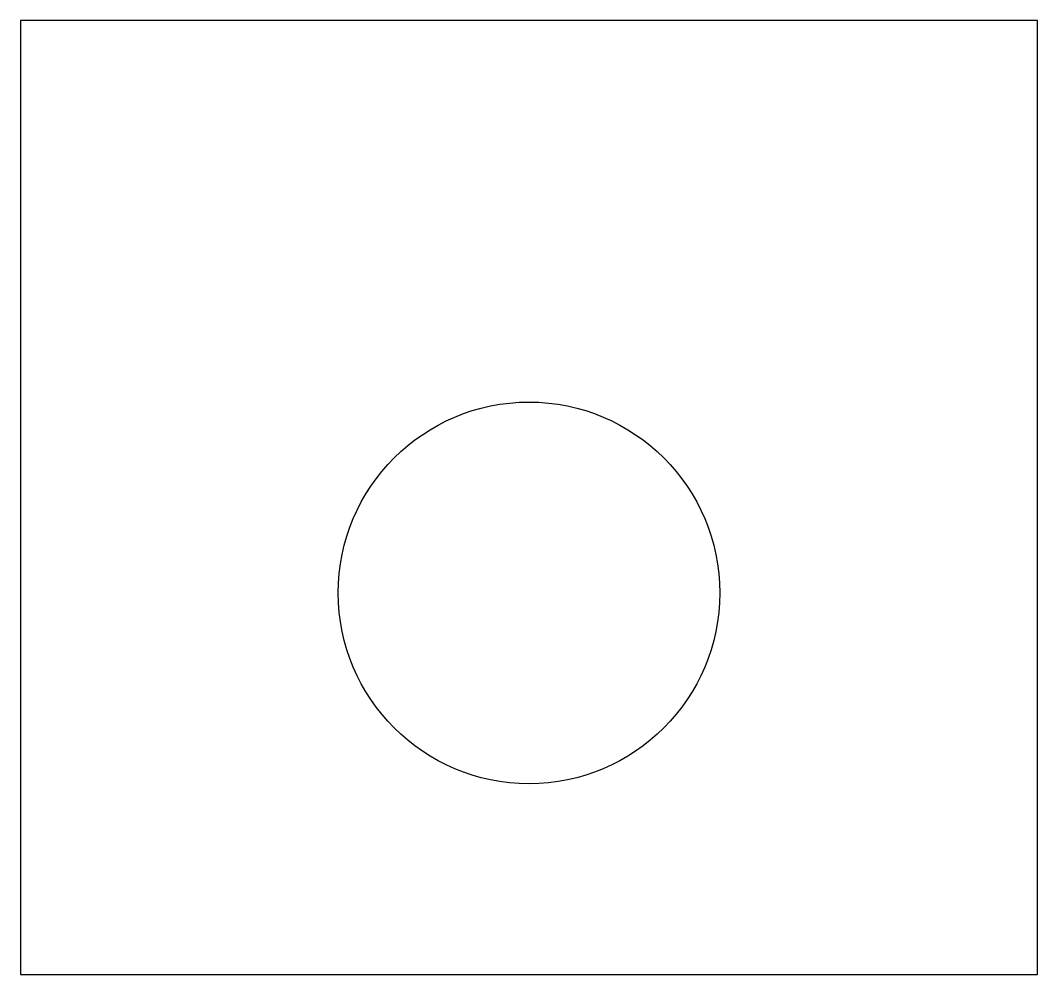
# Model space of a CAD drawing. Header units: millimetres. Extents: x -4 to 4, y -3.75 to 3.75.
import ezdxf

# ---------------------------------------------------------------- set-up
doc = ezdxf.new("R2010")
doc.units = ezdxf.units.MM

msp = doc.modelspace()

# ---------------------------------------------------------------- linework, layer by layer
at = {"color": 7, "linetype": 'Continuous', "lineweight": 25}
for p, q in [((4, 3.75), (-4, 3.75)), ((-4, 3.75), (-4, -3.75)), ((4, -3.75), (4, 3.75)), ((-4, -3.75), (4, -3.75))]:
    msp.add_line(p, q, dxfattribs=at)
msp.add_circle((0, -0.75), 1.5, dxfattribs=at)

doc.saveas('drawing.dxf')
